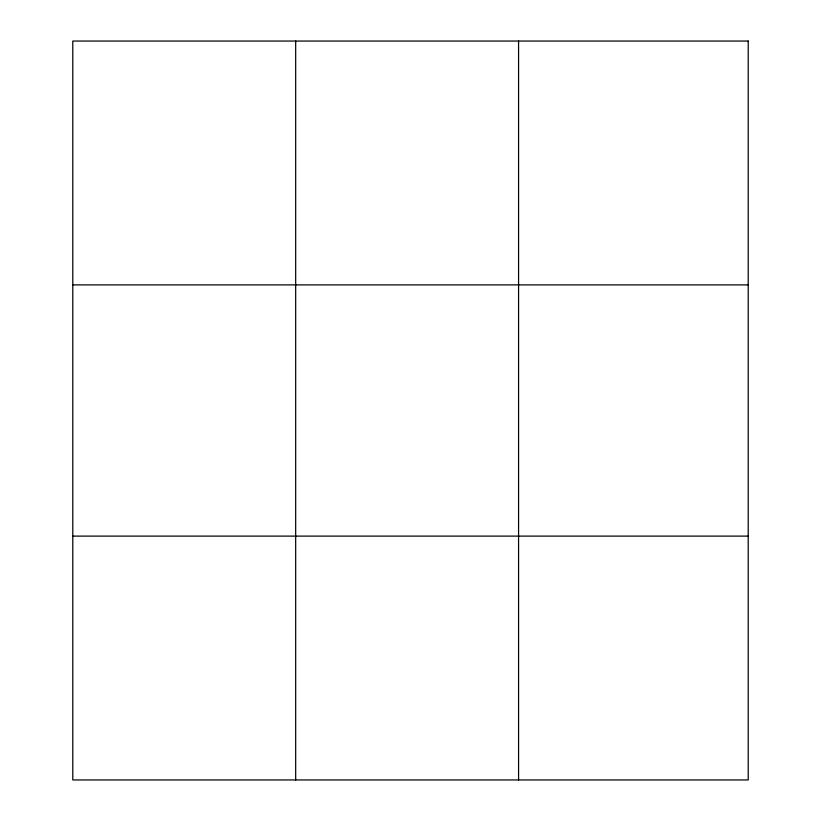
<?xml version="1.0" encoding="UTF-8"?>
<svg xmlns="http://www.w3.org/2000/svg" width="821" height="821" viewBox="0 0 821 821"><rect width="100%" height="100%" fill="white"/><g stroke="black" fill="none" stroke-linecap="round" stroke-linejoin="round"><path stroke-width="1.23" d="M295.673 779.95L295.673 41.05M518.574 779.95L518.574 41.05M72.782 284.887L748.218 284.887M72.782 536.113L748.218 536.113M748.218 41.05L748.218 779.95L72.782 779.95L72.782 41.05L748.218 41.05"/></g></svg>
